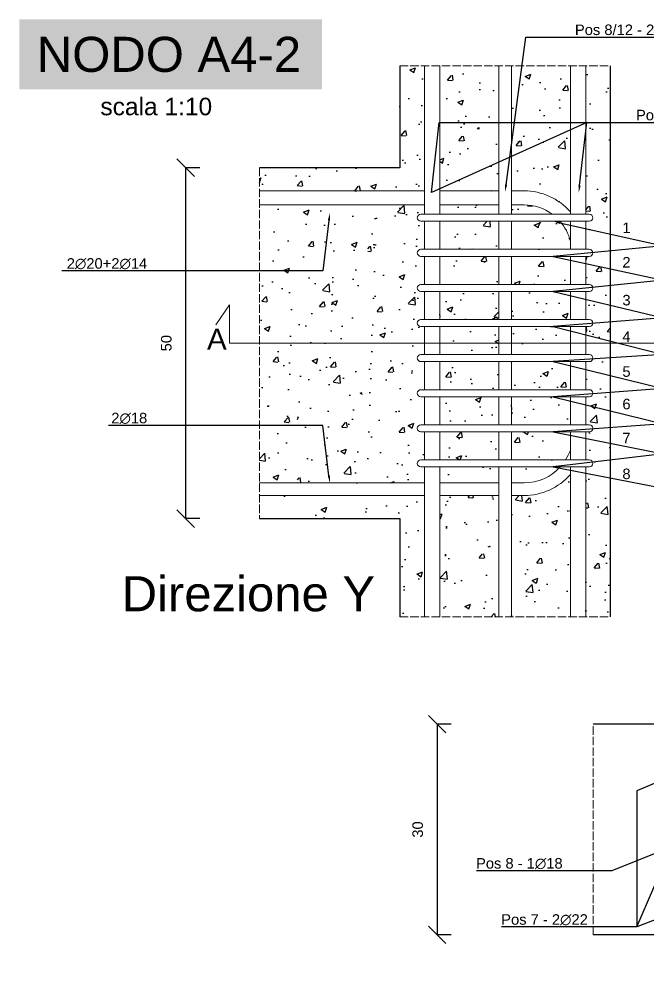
# Model space of a CAD drawing. Header units: millimetres. Extents: x -455371 to 117772, y -78417 to 116564.
# Drawn here: x -333745 to -332848, y 109828 to 111198 of the extents above; entities that cross this region are included whole.
import ezdxf
from ezdxf import colors
from ezdxf.entities.mleader import LeaderData, LeaderLine
from ezdxf.math import Vec2, Vec3

# ---------------------------------------------------------------- set-up
doc = ezdxf.new("R2010")
doc.units = ezdxf.units.MM
doc.linetypes.add('ACAD_ISO02W100', pattern=[15, 12, -3])
doc.layers.get('0').update_dxf_attribs({"color": 255})
for name, color, linetype, lineweight in [('armature', 5, 'Continuous', 18), ('Cls', 7, 'Continuous', 25), ('quote', 5, 'Continuous', 15), ('Scritte', 7, 'Continuous', 15), ('staffe', 10, 'Continuous', 15), ('tratteggio 1 a 50', 230, 'ACAD_ISO02W100', 15)]:
    doc.layers.add(name, color=color, linetype=linetype, lineweight=lineweight)
doc.layers.add('RETINI', color=253, linetype='Continuous')
doc.styles.get("Standard").update_dxf_attribs({"font": 'arial.ttf'})
doc.dimstyles.new('scala 1 a 10', dxfattribs={"dimtxt": 15, "dimasz": 25, "dimexe": 0.183, "dimexo": 0.1, "dimgap": 20, "dimtad": 2, "dimdec": 0, "dimlfac": 0.1, "dimzin": 0, "dimdsep": 46, "dimtxsty": 'Standard', "dimblk": 'OBLIQUE', "dimcen": -25, "dimadec": 0, "dimazin": 0, "dimtfac": 1, "dimtdec": 0, "dimtofl": 0, "dimtmove": 0, "dimatfit": 3, "dimfxl": 20, "dimfxlon": 1, "dimtolj": 1, "dimtzin": 0, "dimarcsym": 0})

# ---------------------------------------------------------------- blocks, each defined once
blk = doc.blocks.new('*U1371')
at = {"layer": 'staffe'}
blk.add_lwpolyline([(-120, 5), (120, 5, -1), (120, -5), (-120, -5, -1)], format="xyb", close=True, dxfattribs=at)
blk = doc.blocks.new('*U1372')
at = {"layer": 'armature', "color": 0, "linetype": 'ByBlock', "lineweight": -2, "transparency": 16777216}
for p in [(0, 350), (0, 300), (0, 250), (0, 200), (0, 150), (0, 100), (0, 50), (0, 0)]:
    blk.add_blockref('*U1371', p, dxfattribs=at)
blk = doc.blocks.new('_Oblique')
at = {"color": 0, "linetype": 'ByBlock', "lineweight": -2}
blk.add_line((-0.5, -0.5), (0.5, 0.5), dxfattribs=at)
blk = doc.blocks.new('*D2407')
at = {"layer": 'Defpoints', "color": 0, "transparency": 16777216}
for p in [(-332312.1, 110193.6), (-333149.3, 109893.6), (-332312.1, 109893.6)]:
    blk.add_point(p, dxfattribs=at)
at = {"layer": 'quote', "color": 0, "lineweight": -2, "transparency": 16777216}
for p, q in [((-333129.3, 110193.6), (-333149.5, 110193.6)), ((-333149.3, 110193.6), (-333149.3, 109893.6)), ((-333129.3, 109893.6), (-333149.5, 109893.6))]:
    blk.add_line(p, q, dxfattribs=at)
at = {"layer": 'quote', "color": 0, "lineweight": -2, "transparency": 16777216, "xscale": 25, "yscale": 25, "zscale": 25}
for p, rotation in [((-333149.3, 110193.6), 90), ((-333149.3, 109893.6), 270)]:
    blk.add_blockref('_Oblique', p, dxfattribs=dict(at, rotation=rotation))
at = {"layer": 'quote', "color": 0, "transparency": 16777216, "insert": (-333176.9, 110043.6), "char_height": 15, "attachment_point": 5, "rotation": 90}
blk.add_mtext('\\A1;30', dxfattribs=at)
blk = doc.blocks.new('*D2418')
at = {"layer": 'Defpoints', "color": 0, "transparency": 16777216}
for p in [(-333507.3, 110986.5), (-332902.5, 110986.5), (-332902.5, 110486.5)]:
    blk.add_point(p, dxfattribs=at)
at = {"layer": 'quote', "color": 0, "lineweight": -2, "transparency": 16777216}
for p, q in [((-333487.3, 110986.5), (-333507.5, 110986.5)), ((-333507.3, 110486.5), (-333507.3, 110986.5)), ((-333487.3, 110486.5), (-333507.5, 110486.5))]:
    blk.add_line(p, q, dxfattribs=at)
at = {"layer": 'quote', "color": 0, "lineweight": -2, "transparency": 16777216, "xscale": 25, "yscale": 25, "zscale": 25}
for p, rotation in [((-333507.3, 110986.5), 90), ((-333507.3, 110486.5), 270)]:
    blk.add_blockref('_Oblique', p, dxfattribs=dict(at, rotation=rotation))
at = {"layer": 'quote', "color": 0, "transparency": 16777216, "insert": (-333535, 110736.5), "char_height": 15, "attachment_point": 5, "rotation": 90}
blk.add_mtext('\\A1;50', dxfattribs=at)

msp = doc.modelspace()

# ---------------------------------------------------------------- hatches: boundary and pattern name
at = {"layer": 'RETINI'}
h = msp.add_hatch(dxfattribs=at)
h.set_pattern_fill('AR-CONC', color=256, scale=0.45)
h.paths.add_polyline_path([(-333356.1, 110933.5), (-333402.5, 110933.5), (-333402.5, 110537.5), (-333356.1, 110537.5)])
h.paths.add_polyline_path([(-333256.1, 110933.5), (-333348.1, 110933.5), (-333348.1, 110537.5), (-333256.1, 110537.5)])
h.paths.add_polyline_path([(-333172.5, 110870.2), (-333167.5, 110870.2), (-333167.5, 110910.2), (-333172.5, 110910.2, -1), (-333172.5, 110920.2), (-333167.5, 110920.2), (-333167.5, 110933.5), (-333248.1, 110933.5), (-333248.1, 110537.5), (-333167.5, 110537.5), (-333167.5, 110560.2), (-333172.5, 110560.2, -1), (-333172.5, 110570.2), (-333167.5, 110570.2), (-333167.5, 110610.2), (-333172.5, 110610.2, -1), (-333172.5, 110620.2), (-333167.5, 110620.2), (-333167.5, 110660.2), (-333172.5, 110660.2, -1), (-333172.5, 110670.2), (-333167.5, 110670.2), (-333167.5, 110710.2), (-333172.5, 110710.2, -1), (-333172.5, 110720.2), (-333167.5, 110720.2), (-333167.5, 110760.2), (-333172.5, 110760.2, -1), (-333172.5, 110770.2), (-333167.5, 110770.2), (-333167.5, 110810.2), (-333172.5, 110810.2, -1), (-333172.5, 110820.2), (-333167.5, 110820.2), (-333167.5, 110860.2), (-333172.5, 110860.2, -1)])
h.paths.add_polyline_path([(-333061.5, 110910.2), (-333145.5, 110910.2), (-333145.5, 110870.2), (-333061.5, 110870.2)])
h.paths.add_polyline_path([(-333061.5, 110933.5), (-333145.5, 110933.5), (-333145.5, 110920.2), (-333061.5, 110920.2)])
h.paths.add_polyline_path([(-333025.5, 110933.5), (-333043.5, 110933.5), (-333043.5, 110920.2), (-332985.2, 110920.2, 0.160184)])
h.paths.add_polyline_path([(-332974.3, 110910.2), (-333043.5, 110910.2), (-333043.5, 110870.2), (-332959.5, 110870.2), (-332959.5, 110881.9, 0.119255)])
h.paths.add_polyline_path([(-333061.5, 110860.2), (-333145.5, 110860.2), (-333145.5, 110820.2), (-333061.5, 110820.2)])
h.paths.add_polyline_path([(-332959.5, 110860.2), (-333043.5, 110860.2), (-333043.5, 110820.2), (-332959.5, 110820.2)])
h.paths.add_polyline_path([(-333061.5, 110810.2), (-333145.5, 110810.2), (-333145.5, 110770.2), (-333061.5, 110770.2)])
h.paths.add_polyline_path([(-332959.5, 110810.2), (-333043.5, 110810.2), (-333043.5, 110770.2), (-332959.5, 110770.2)])
h.paths.add_polyline_path([(-333061.5, 110760.2), (-333145.5, 110760.2), (-333145.5, 110720.2), (-333061.5, 110720.2)])
h.paths.add_polyline_path([(-332959.5, 110760.2), (-333043.5, 110760.2), (-333043.5, 110720.2), (-332959.5, 110720.2)])
h.paths.add_polyline_path([(-332959.5, 110710.2), (-333043.5, 110710.2), (-333043.5, 110670.2), (-332959.5, 110670.2)])
h.paths.add_polyline_path([(-333061.5, 110710.2), (-333145.5, 110710.2), (-333145.5, 110670.2), (-333061.5, 110670.2)])
h.paths.add_polyline_path([(-333061.5, 110660.2), (-333145.5, 110660.2), (-333145.5, 110620.2), (-333061.5, 110620.2)])
h.paths.add_polyline_path([(-332959.5, 110660.2), (-333043.5, 110660.2), (-333043.5, 110620.2), (-332959.5, 110620.2)])
h.paths.add_polyline_path([(-333061.5, 110610.2), (-333145.5, 110610.2), (-333145.5, 110570.2), (-333061.5, 110570.2)])
h.paths.add_polyline_path([(-332959.5, 110610.2), (-333043.5, 110610.2), (-333043.5, 110570.2), (-332966.3, 110570.2, 0.055495), (-332959.5, 110584.2)])
h.paths.add_polyline_path([(-333061.5, 110560.2), (-333145.5, 110560.2), (-333145.5, 110537.5), (-333061.5, 110537.5)])
h.paths.add_polyline_path([(-332973.9, 110560.2), (-333043.5, 110560.2), (-333043.5, 110537.5), (-333025.5, 110537.5, 0.210392)])
h.paths.add_polyline_path([(-333061.5, 110519.5), (-333145.5, 110519.5), (-333145.5, 110446.5), (-333061.5, 110446.5)])
h.paths.add_polyline_path([(-332959.5, 110549.3, -0.21525), (-333025.5, 110519.5), (-333043.5, 110519.5), (-333043.5, 110446.5), (-332959.5, 110446.5)])
h.paths.add_polyline_path([(-332959.5, 110436.5), (-333043.5, 110436.5), (-333043.5, 110346.5), (-332959.5, 110346.5)])
h.paths.add_polyline_path([(-333061.5, 110436.5), (-333145.5, 110436.5), (-333145.5, 110346.5), (-333061.5, 110346.5)])
h.paths.add_polyline_path([(-333061.5, 111031.5), (-333145.5, 111031.5), (-333145.5, 110953.5), (-333061.5, 110953.5)])
h.paths.add_polyline_path([(-332959.5, 111031.5), (-333043.5, 111031.5), (-333043.5, 110953.5), (-333025.5, 110953.5, -0.21525), (-332959.5, 110923.7)])
h.paths.add_polyline_path([(-332959.5, 111131.5), (-333043.5, 111131.5), (-333043.5, 111041.5), (-332959.5, 111041.5)])
h.paths.add_polyline_path([(-333061.5, 111131.5), (-333145.5, 111131.5), (-333145.5, 111041.5), (-333061.5, 111041.5)])
edge = h.paths.add_edge_path()
edge.add_line((-333202.5, 110346.5), (-333167.5, 110346.5))
edge.add_line((-333167.5, 110346.5), (-333167.5, 110436.5))
edge.add_line((-333167.5, 110436.5), (-333172.5, 110436.5))
edge.add_arc((-333172.5, 110441.5), 5, 90, 270, ccw=False)
edge.add_line((-333172.5, 110446.5), (-333167.5, 110446.5))
edge.add_line((-333167.5, 110446.5), (-333167.5, 110519.5))
edge.add_line((-333167.5, 110519.5), (-333248.1, 110519.5))
edge.add_line((-333248.1, 110519.5), (-333248.1, 110515.5))
edge.add_arc((-333252.1, 110515.3), 4, -180, 2.2127, ccw=False)
edge.add_line((-333256.1, 110515.3), (-333256.1, 110519.5))
edge.add_line((-333256.1, 110519.5), (-333348.1, 110519.5))
edge.add_line((-333348.1, 110519.5), (-333348.1, 110515.5))
edge.add_arc((-333352.1, 110515.3), 4, -180, 2.2127, ccw=False)
edge.add_line((-333356.1, 110515.3), (-333356.1, 110519.5))
edge.add_line((-333356.1, 110519.5), (-333402.5, 110519.5))
edge.add_line((-333402.5, 110519.5), (-333402.5, 110486.5))
edge.add_line((-333402.5, 110486.5), (-333202.5, 110486.5))
edge.add_line((-333202.5, 110486.5), (-333202.5, 110346.5))
h = msp.add_hatch(dxfattribs=at)
h.set_pattern_fill('AR-CONC', color=256, scale=0.45)
edge = h.paths.add_edge_path()
edge.add_line((-333167.5, 111131.5), (-333202.5, 111131.5))
edge.add_line((-333202.5, 111131.5), (-333202.5, 110986.5))
edge.add_line((-333202.5, 110986.5), (-333402.5, 110986.5))
edge.add_line((-333402.5, 110986.5), (-333402.5, 110953.5))
edge.add_line((-333402.5, 110953.5), (-333356.1, 110953.5))
edge.add_line((-333356.1, 110953.5), (-333356.1, 110957.5))
edge.add_arc((-333352.1, 110957.5), 4, 2.2127, 180.0004, ccw=False)
edge.add_line((-333348.1, 110957.7), (-333348.1, 110953.5))
edge.add_line((-333348.1, 110953.5), (-333256.1, 110953.5))
edge.add_line((-333256.1, 110953.5), (-333256.1, 110957.5))
edge.add_arc((-333252.1, 110957.5), 4, 2.2127, 180.0004, ccw=False)
edge.add_line((-333248.1, 110957.7), (-333248.1, 110953.5))
edge.add_line((-333248.1, 110953.5), (-333167.5, 110953.5))
edge.add_line((-333167.5, 110953.5), (-333167.5, 111031.5))
edge.add_line((-333167.5, 111031.5), (-333172.5, 111031.5))
edge.add_arc((-333172.5, 111036.5), 5, 90, 270, ccw=False)
edge.add_line((-333172.5, 111041.5), (-333167.5, 111041.5))
edge.add_line((-333167.5, 111041.5), (-333167.5, 111131.5))
h = msp.add_hatch(dxfattribs=at)
h.set_pattern_fill('AR-CONC', color=256, scale=0.45)
edge = h.paths.add_edge_path()
edge.add_line((-332902.5, 111131.5), (-332937.5, 111131.5))
edge.add_line((-332937.5, 111131.5), (-332937.5, 111041.5))
edge.add_line((-332937.5, 111041.5), (-332932.5, 111041.5))
edge.add_arc((-332932.5, 111036.5), 5, -90, 90, ccw=False)
edge.add_line((-332932.5, 111031.5), (-332937.5, 111031.5))
edge.add_line((-332937.5, 111031.5), (-332937.5, 110920.2))
edge.add_line((-332937.5, 110920.2), (-332932.5, 110920.2))
edge.add_arc((-332932.5, 110915.2), 5, -90, 90, ccw=False)
edge.add_line((-332932.5, 110910.2), (-332937.5, 110910.2))
edge.add_line((-332937.5, 110910.2), (-332937.5, 110870.2))
edge.add_line((-332937.5, 110870.2), (-332932.5, 110870.2))
edge.add_arc((-332932.5, 110865.2), 5, -90, 90, ccw=False)
edge.add_line((-332932.5, 110860.2), (-332937.5, 110860.2))
edge.add_line((-332937.5, 110860.2), (-332937.5, 110820.2))
edge.add_line((-332937.5, 110820.2), (-332932.5, 110820.2))
edge.add_arc((-332932.5, 110815.2), 5, -90, 90, ccw=False)
edge.add_line((-332932.5, 110810.2), (-332937.5, 110810.2))
edge.add_line((-332937.5, 110810.2), (-332937.5, 110770.2))
edge.add_line((-332937.5, 110770.2), (-332932.5, 110770.2))
edge.add_arc((-332932.5, 110765.2), 5, -90, 90, ccw=False)
edge.add_line((-332932.5, 110760.2), (-332937.5, 110760.2))
edge.add_line((-332937.5, 110760.2), (-332937.5, 110720.2))
edge.add_line((-332937.5, 110720.2), (-332932.5, 110720.2))
edge.add_arc((-332932.5, 110715.2), 5, -90, 90, ccw=False)
edge.add_line((-332932.5, 110710.2), (-332937.5, 110710.2))
edge.add_line((-332937.5, 110710.2), (-332937.5, 110670.2))
edge.add_line((-332937.5, 110670.2), (-332932.5, 110670.2))
edge.add_arc((-332932.5, 110665.2), 5, -90, 90, ccw=False)
edge.add_line((-332932.5, 110660.2), (-332937.5, 110660.2))
edge.add_line((-332937.5, 110660.2), (-332937.5, 110620.2))
edge.add_line((-332937.5, 110620.2), (-332932.5, 110620.2))
edge.add_arc((-332932.5, 110615.2), 5, -90, 90, ccw=False)
edge.add_line((-332932.5, 110610.2), (-332937.5, 110610.2))
edge.add_line((-332937.5, 110610.2), (-332937.5, 110570.2))
edge.add_line((-332937.5, 110570.2), (-332932.5, 110570.2))
edge.add_arc((-332932.5, 110565.2), 5, -90, 90, ccw=False)
edge.add_line((-332932.5, 110560.2), (-332937.5, 110560.2))
edge.add_line((-332937.5, 110560.2), (-332937.5, 110515.5))
edge.add_line((-332937.5, 110515.5), (-332937.5, 110446.5))
edge.add_line((-332937.5, 110446.5), (-332932.5, 110446.5))
edge.add_arc((-332932.5, 110441.5), 5, -90, 90, ccw=False)
edge.add_line((-332932.5, 110436.5), (-332937.5, 110436.5))
edge.add_line((-332937.5, 110436.5), (-332937.5, 110346.5))
edge.add_line((-332937.5, 110346.5), (-332902.5, 110346.5))
edge.add_line((-332902.5, 110346.5), (-332902.5, 111131.5))

# ---------------------------------------------------------------- linework, layer by layer
at = {"layer": 'armature'}
for points in [[(-333167.5, 111041.5), (-333167.5, 111131.5)], [(-333167.5, 110920.2), (-333167.5, 111131.5)], [(-333145.5, 111131.5), (-333145.5, 111041.5)], [(-333145.5, 111131.5), (-333145.5, 110920.2)], [(-333061.5, 111041.5), (-333061.5, 111131.5)], [(-333061.5, 110920.2), (-333061.5, 111131.5)], [(-333043.5, 111131.5), (-333043.5, 111041.5)], [(-333043.5, 111131.5), (-333043.5, 110920.2)], [(-332959.5, 111131.5), (-332959.5, 111041.5)], [(-332959.5, 111131.5), (-332959.5, 110920.2)], [(-332937.5, 111041.5), (-332937.5, 111131.5)], [(-332937.5, 110920.2), (-332937.5, 111131.5)], [(-333356.1, 110953.5), (-333402.5, 110953.5)], [(-333167.5, 110953.5), (-333402.5, 110953.5)], [(-333256.1, 110953.5), (-333348.1, 110953.5)], [(-333061.5, 110953.5), (-333145.5, 110953.5)], [(-332937.5, 110957.5), (-332937.5, 110957.5), (-332937.5, 110920.2)], [(-333402.5, 110933.5), (-333356.1, 110933.5)], [(-333402.5, 110933.5), (-333167.5, 110933.5)], [(-333348.1, 110933.5), (-333256.1, 110933.5)], [(-333145.5, 110933.5), (-333061.5, 110933.5)], [(-333167.5, 110870.2), (-333167.5, 110910.2)], [(-333145.5, 110910.2), (-333145.5, 110870.2)], [(-333061.5, 110870.2), (-333061.5, 110910.2)], [(-333043.5, 110910.2), (-333043.5, 110870.2)], [(-332959.5, 110910.2), (-332959.5, 110870.2)], [(-332937.5, 110910.2), (-332937.5, 110870.2)], [(-332937.5, 110870.2), (-332937.5, 110910.2)], [(-333167.5, 110820.2), (-333167.5, 110860.2)], [(-333145.5, 110860.2), (-333145.5, 110820.2)], [(-333061.5, 110820.2), (-333061.5, 110860.2)], [(-333043.5, 110860.2), (-333043.5, 110820.2)], [(-332959.5, 110860.2), (-332959.5, 110820.2)], [(-332937.5, 110860.2), (-332937.5, 110820.2)], [(-332937.5, 110820.2), (-332937.5, 110860.2)], [(-332937.5, 110820.2), (-332937.5, 110860.2)], [(-333167.5, 110770.2), (-333167.5, 110810.2)], [(-333145.5, 110810.2), (-333145.5, 110770.2)], [(-333061.5, 110770.2), (-333061.5, 110810.2)], [(-333043.5, 110810.2), (-333043.5, 110770.2)], [(-332959.5, 110810.2), (-332959.5, 110770.2)], [(-332937.5, 110810.2), (-332937.5, 110770.2)], [(-332937.5, 110770.2), (-332937.5, 110810.2)], [(-332937.5, 110770.2), (-332937.5, 110810.2)], [(-333167.5, 110720.2), (-333167.5, 110760.2)], [(-333145.5, 110760.2), (-333145.5, 110720.2)], [(-333061.5, 110720.2), (-333061.5, 110760.2)], [(-333043.5, 110760.2), (-333043.5, 110720.2)], [(-332959.5, 110760.2), (-332959.5, 110720.2)], [(-332937.5, 110720.2), (-332937.5, 110760.2)], [(-332937.5, 110720.2), (-332937.5, 110760.2)], [(-332937.5, 110760.2), (-332937.5, 110720.2)], [(-333167.5, 110670.2), (-333167.5, 110710.2)], [(-333145.5, 110710.2), (-333145.5, 110670.2)], [(-333061.5, 110670.2), (-333061.5, 110710.2)], [(-333043.5, 110710.2), (-333043.5, 110670.2)], [(-332959.5, 110710.2), (-332959.5, 110670.2)], [(-332937.5, 110710.2), (-332937.5, 110670.2)], [(-332937.5, 110670.2), (-332937.5, 110710.2)], [(-332937.5, 110670.2), (-332937.5, 110710.2)], [(-333167.5, 110620.2), (-333167.5, 110660.2)], [(-333145.5, 110660.2), (-333145.5, 110620.2)], [(-333061.5, 110620.2), (-333061.5, 110660.2)], [(-333043.5, 110660.2), (-333043.5, 110620.2)], [(-332959.5, 110660.2), (-332959.5, 110620.2)], [(-332937.5, 110660.2), (-332937.5, 110620.2)], [(-332937.5, 110620.2), (-332937.5, 110660.2)], [(-332937.5, 110620.2), (-332937.5, 110660.2)], [(-333167.5, 110570.2), (-333167.5, 110610.2)], [(-333145.5, 110610.2), (-333145.5, 110570.2)], [(-333061.5, 110570.2), (-333061.5, 110610.2)], [(-333043.5, 110610.2), (-333043.5, 110570.2)], [(-332959.5, 110610.2), (-332959.5, 110570.2)], [(-332937.5, 110570.2), (-332937.5, 110610.2)], [(-332937.5, 110570.2), (-332937.5, 110610.2)], [(-333167.5, 110346.5), (-333167.5, 110560.2)], [(-333145.5, 110560.2), (-333145.5, 110346.5)], [(-333061.5, 110346.5), (-333061.5, 110560.2)], [(-333043.5, 110560.2), (-333043.5, 110346.5)], [(-332959.5, 110560.2), (-332959.5, 110346.5)], [(-332937.5, 110515.5), (-332937.5, 110560.2)], [(-332937.5, 110346.5), (-332937.5, 110560.2)], [(-333402.5, 110537.5), (-333356.1, 110537.5)], [(-333402.5, 110537.5), (-333167.5, 110537.5)], [(-333348.1, 110537.5), (-333256.1, 110537.5)], [(-333145.5, 110537.5), (-333061.5, 110537.5)], [(-333356.1, 110519.5), (-333402.5, 110519.5)], [(-333167.5, 110519.5), (-333402.5, 110519.5)], [(-333256.1, 110519.5), (-333348.1, 110519.5)], [(-333061.5, 110519.5), (-333145.5, 110519.5)], [(-333167.5, 110346.5), (-333167.5, 110436.5)], [(-333145.5, 110436.5), (-333145.5, 110346.5)], [(-333061.5, 110346.5), (-333061.5, 110436.5)], [(-333043.5, 110436.5), (-333043.5, 110346.5)], [(-332959.5, 110436.5), (-332959.5, 110346.5)], [(-332937.5, 110346.5), (-332937.5, 110436.5)]]:
    msp.add_lwpolyline(points, dxfattribs=at)
for points in [[(-332959.5, 110923.7, 0.21525), (-333025.5, 110953.5), (-333043.5, 110953.5)], [(-333043.5, 110933.5), (-333025.5, 110933.5, -0.160184), (-332985.2, 110920.2)], [(-332974.3, 110910.2, -0.119255), (-332959.5, 110881.9, -0.119255)], [(-332937.5, 110610.2), (-332937.5, 110607.5, -0.000001), (-332937.5, 110607.5, -0.000001)], [(-332966.3, 110570.2, 0.055495), (-332959.5, 110584.2)], [(-333043.5, 110537.5), (-333025.5, 110537.5, 0.210392), (-332973.9, 110560.2)], [(-332959.5, 110549.3, -0.21525), (-333025.5, 110519.5), (-333043.5, 110519.5)]]:
    msp.add_lwpolyline(points, format="xyb", dxfattribs=at)
at = {"layer": 'Cls'}
for points in [[(-333202.5, 111131.5), (-333202.5, 110986.5), (-333402.5, 110986.5)], [(-332902.5, 110346.5), (-332902.5, 111131.5)], [(-333402.5, 110486.5), (-333202.5, 110486.5), (-333202.5, 110346.5)], [(-332812.1, 110193.6), (-332927.2, 110193.6)], [(-332812.1, 109893.6), (-332927.2, 109893.6)]]:
    msp.add_lwpolyline(points, dxfattribs=at)
at = {"layer": 'quote'}
msp.add_lwpolyline([(-332770.5, 110762.5), (-332790.1, 110791.3), (-332790.1, 110736.5), (-332790.1, 110736.5), (-332790.1, 110736.5), (-332790.1, 110736.5), (-333444.9, 110736.5), (-333444.9, 110791.3), (-333464.5, 110762.5)], dxfattribs=at)
at = {"layer": 'tratteggio 1 a 50'}
for points in [[(-333202.5, 111131.5), (-332902.5, 111131.5)], [(-333402.5, 110986.5), (-333402.5, 110486.5)], [(-333202.5, 110346.5), (-332902.5, 110346.5)], [(-332927.2, 109893.6), (-332927.2, 110193.6)]]:
    msp.add_lwpolyline(points, dxfattribs=at)

# ---------------------------------------------------------------- block references
at = {"layer": 'armature'}
msp.add_blockref('*U1372', (-333052.5, 110565.2), dxfattribs=at)

# ---------------------------------------------------------------- texts
at = {"layer": 'Scritte', "insert": (-333719.5, 111173), "char_height": 50, "attachment_point": 1, "bg_fill": 1, "box_fill_scale": 1.5, "bg_fill_color": 253, "bg_fill_transparency": 0}
msp.add_mtext_dynamic_manual_height_columns('NODO A4-2', width=381.215, gutter_width=12.5, heights=[0], dxfattribs=at)
at = {"layer": 'Scritte', "attachment_point": 1}
for s, width, heights, insert, char_height in [('scala 1:10', 172.003, [34.7], (-333628.9, 111086.2), 25), ('1', 62.827, [0], (-332885.4, 110908.4), 15), ('2', 62.827, [0], (-332885.4, 110859.3), 15), ('3', 62.827, [0], (-332885.4, 110805.3), 15), ('\\pxt16;A', 52.404, [0], (-333477, 110757.4), 30), ('4', 62.827, [0], (-332885.4, 110753.4), 15), ('5', 62.827, [0], (-332885.4, 110703.5), 15), ('6', 62.827, [0], (-332885.4, 110657.3), 15), ('7', 62.827, [0], (-332885.4, 110608.8), 15), ('8', 62.827, [0], (-332885.4, 110557.8), 15), ('Direzione Y', 381.257, [89.6], (-333598.6, 110404.5), 50)]:
    msp.add_mtext_dynamic_manual_height_columns(s, width=width, gutter_width=12.5, heights=heights, dxfattribs=dict(at, insert=insert, char_height=char_height))

# ---------------------------------------------------------------- dimensions: what is measured, and where the dimension line sits
at = {"layer": 'quote'}
for base, p1, p2, picture, middle in [((-333507.3, 110986.5), (-332902.5, 110486.5), (-332902.5, 110986.5), '*D2418', (-333535, 110736.5)), ((-333149.3, 109893.6), (-332312.1, 110193.6), (-332312.1, 109893.6), '*D2407', (-333176.9, 110043.6))]:
    dim = msp.add_linear_dim(base=base, p1=p1, p2=p2, angle=90, dimstyle='scala 1 a 10', dxfattribs=at)
    dim.commit()
    dim.dimension.update_dxf_attribs({"geometry": picture, "text_midpoint": middle})

# ---------------------------------------------------------------- leaders
ml = msp.add_multileader_mtext('Standard', dxfattribs=at)
ml.set_content('Pos 8/12 - 2∅18', color=256)
ml.set_leader_properties()
ml.build(insert=Vec2(0, 0))
ml.multileader.update_dxf_attribs({"text_left_attachment_type": 6, "text_right_attachment_type": 6, "dogleg_length": 20, "arrow_head_size": 10})
ctx = ml.context
ctx.base_point, ctx.char_height, ctx.arrow_head_size, ctx.landing_gap_size, ctx.plane_origin = Vec3(-333003, 111172.5), 15, 10, 50, Vec3(-333048.5, 111041.9)
ctx.left_attachment, ctx.right_attachment = 6, 6
notes = []
notes.append((ctx, [(0, (1, 1, 0), (-333023, 111172.5), (1, 0), 20, [(1, [(-333052.5, 110952.4), (-333023, 111172.5)], 0, [])])]))
ctx.mtext.insert, ctx.mtext.flow_direction = Vec3(-332953, 111190.5), 5
ml = msp.add_multileader_mtext('Standard', dxfattribs=at)
ml.set_content('Pos 7/11 - 2∅22', color=256)
ml.set_leader_properties()
ml.build(insert=Vec2(0, 0))
ml.multileader.update_dxf_attribs({"text_left_attachment_type": 6, "text_right_attachment_type": 6, "dogleg_length": 20, "arrow_head_size": 10})
ctx = ml.context
ctx.base_point, ctx.char_height, ctx.arrow_head_size, ctx.landing_gap_size, ctx.plane_origin = Vec3(-332916, 111051), 15, 10, 50, Vec3(-332943.5, 111040.7)
ctx.left_attachment, ctx.right_attachment = 6, 6
notes.append((ctx, [(0, (1, 1, 0), (-332936, 111051), (1, 0), 20, [(0, [(-332947.5, 110951.3), (-332936, 111051), (-333157.5, 110951.3), (-333146.4, 111051)], 0, [])])]))
ctx.mtext.insert, ctx.mtext.flow_direction = Vec3(-332866, 111069), 5
ml = msp.add_multileader_mtext('Standard', dxfattribs=at)
ml.set_content('2∅20+2∅14', color=256)
ml.set_leader_properties()
ml.build(insert=Vec2(0, 0))
ml.multileader.update_dxf_attribs({"text_left_attachment_type": 6, "text_right_attachment_type": 6, "dogleg_length": 20, "arrow_head_size": 10})
ctx = ml.context
ctx.base_point, ctx.char_height, ctx.arrow_head_size, ctx.landing_gap_size, ctx.plane_origin = Vec3(-333725.3, 110839.6), 15, 10, 50, Vec3(-333616.5, 110850)
ctx.left_attachment, ctx.right_attachment, ctx.text_align_type = 6, 6, 2
notes.append((ctx, [(0, (1, 1, 0), (-333492.2, 110839.6), (-1, 0), 20, [(0, [(-333302.1, 110921.4), (-333312.2, 110839.6)], 0, [])])]))
ctx.mtext.insert, ctx.mtext.alignment, ctx.mtext.flow_direction = Vec3(-333562.2, 110857.6), 3, 5
ml = msp.add_multileader_mtext('Standard', dxfattribs=at)
ml.set_content('8∅10/5', color=256)
ml.set_leader_properties()
ml.build(insert=Vec2(0, 0))
ml.multileader.update_dxf_attribs({"text_left_attachment_type": 6, "text_right_attachment_type": 6, "dogleg_length": 20, "arrow_head_size": 10})
ctx = ml.context
ctx.base_point, ctx.char_height, ctx.arrow_head_size, ctx.landing_gap_size, ctx.plane_origin = Vec3(-332807.4, 110462.8), 15, 10, 50, Vec3(-332875.6, 111004.6)
ctx.left_attachment, ctx.right_attachment = 6, 6
notes.append((ctx, [(0, (1, 1, 0), (-332827.4, 110462.8), (1, 0), 20, [(7, [(-332984.1, 110910.2), (-332827.4, 110875.1), (-332984.1, 110860.2), (-332827.4, 110826.2), (-332984.1, 110810.2), (-332827.4, 110772.8), (-332984.1, 110760.2), (-332827.4, 110720.2), (-332984.1, 110710.2), (-332827.4, 110672.1), (-332984.1, 110660.2), (-332827.4, 110621.8), (-332984.1, 110610.2), (-332827.4, 110578.6), (-332984.1, 110560.2), (-332827.4, 110529.7)], 0, [])])]))
ctx.mtext.insert, ctx.mtext.flow_direction = Vec3(-332757.4, 110480.8), 5
ml = msp.add_multileader_mtext('Standard', dxfattribs=at)
ml.set_content('2∅18', color=256)
ml.set_leader_properties()
ml.build(insert=Vec2(0, 0))
ml.multileader.update_dxf_attribs({"text_left_attachment_type": 6, "text_right_attachment_type": 6, "dogleg_length": 20, "arrow_head_size": 10})
ctx = ml.context
ctx.base_point, ctx.char_height, ctx.arrow_head_size, ctx.landing_gap_size, ctx.plane_origin = Vec3(-333661.9, 110619.3), 15, 10, 50, Vec3(-333616.5, 110608.9)
ctx.left_attachment, ctx.right_attachment, ctx.text_align_type = 6, 6, 2
notes.append((ctx, [(0, (1, 1, 0), (-333492.2, 110619.3), (-1, 0), 20, [(0, [(-333302.1, 110537.5), (-333312.2, 110619.3)], 0, [])])]))
ctx.mtext.insert, ctx.mtext.alignment, ctx.mtext.flow_direction = Vec3(-333562.2, 110637.3), 3, 5
ml = msp.add_multileader_mtext('Standard', dxfattribs=at)
ml.set_content('Pos 7 - 2∅22', color=256)
ml.set_leader_properties()
ml.build(insert=Vec2(0, 0))
ml.multileader.update_dxf_attribs({"text_left_attachment_type": 6, "text_right_attachment_type": 6, "dogleg_length": 20, "arrow_head_size": 10})
ctx = ml.context
ctx.base_point, ctx.char_height, ctx.arrow_head_size, ctx.landing_gap_size, ctx.plane_origin = Vec3(-333105.3, 109904.9), 15, 10, 50, Vec3(-332763.2, 109943.6)
ctx.left_attachment, ctx.right_attachment, ctx.text_align_type = 6, 6, 2
notes.append((ctx, [(0, (1, 1, 0), (-332864.6, 109904.9), (-1, 0), 20, [(1, [(-332763.2, 109943.6), (-332864.6, 109904.9), (-332763.2, 110142.1), (-332864.6, 110098.5)], 0, [])])]))
ctx.mtext.insert, ctx.mtext.alignment, ctx.mtext.flow_direction = Vec3(-332934.6, 109922.9), 3, 5
ml = msp.add_multileader_mtext('Standard', dxfattribs=at)
ml.set_content('Pos 8 - 1∅18', color=256)
ml.set_leader_properties()
ml.build(insert=Vec2(0, 0))
ml.multileader.update_dxf_attribs({"text_left_attachment_type": 6, "text_right_attachment_type": 6, "dogleg_length": 20, "arrow_head_size": 10})
ctx = ml.context
ctx.base_point, ctx.char_height, ctx.arrow_head_size, ctx.landing_gap_size, ctx.plane_origin = Vec3(-333141.5, 109984.9), 15, 10, 50, Vec3(-332456.1, 109902.6)
ctx.left_attachment, ctx.right_attachment, ctx.text_align_type = 6, 6, 2
notes.append((ctx, [(0, (1, 1, 0), (-332900.5, 109984.9), (-1, 0), 20, [(3, [(-332768.1, 110038.2), (-332900.5, 109984.9)], 0, [])])]))
ctx.mtext.insert, ctx.mtext.alignment, ctx.mtext.flow_direction = Vec3(-332970.5, 110002.9), 3, 5
for ctx, leaders in notes:
    for number, flags, end, landing, length, lines in leaders:
        leader = LeaderData()
        leader.index, (leader.has_last_leader_line, leader.has_dogleg_vector, leader.attachment_direction) = number, flags
        leader.last_leader_point, leader.dogleg_vector, leader.dogleg_length = Vec3(end), Vec3(landing), length
        for number, points, colour, breaks in lines:
            line = LeaderLine()
            line.index, line.vertices, line.color, line.breaks = number, Vec3.list(points), colors.encode_raw_color(colour), breaks
            leader.lines.append(line)
        ctx.leaders.append(leader)

doc.saveas('drawing.dxf')
